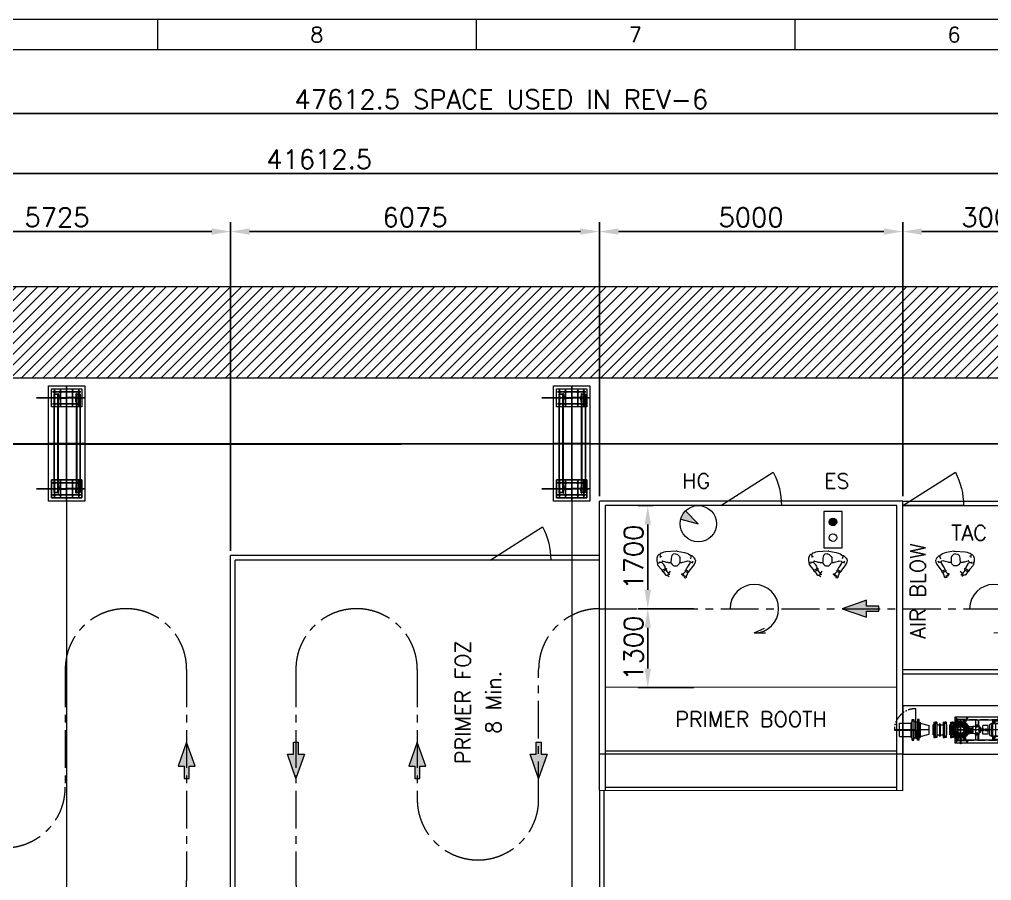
# Model space of a CAD drawing. Header units: millimetres. Extents: x -131970 to 468030, y -148196 to 152489.
# Drawn here: x 80900 to 96917, y 138293 to 152489 of the extents above; entities that cross this region are included whole.
import ezdxf
from ezdxf.enums import TextEntityAlignment as Align
from ezdxf.xclip import XClip

# ---------------------------------------------------------------- set-up
doc = ezdxf.new("R2010")
doc.units = ezdxf.units.MM
doc.header["$LTSCALE"] = 500
doc.header["$XCLIPFRAME"] = 2
for name, pattern in [('BUILDING PLAN$1$CENTER', [2, 1.25, -0.25, 0.25, -0.25]), ('CENTER', [2, 1.25, -0.25, 0.25, -0.25]), ('DASHED', [0.75, 0.5, -0.25]), ('DGN Style 4', [1.6, 0.8, -0.4, 0, -0.4]), ('PHANTOM', [2.5, 1.25, -0.25, 0.25, -0.25, 0.25, -0.25]), ('PHANTOM2', [1.25, 0.625, -0.125, 0.125, -0.125, 0.125, -0.125])]:
    doc.linetypes.add(name, pattern=pattern)
doc.layers.get('0').update_dxf_attribs({"linetype": 'CONTINUOUS'})
doc.layers.get('Defpoints').update_dxf_attribs({"linetype": 'CONTINUOUS'})
for name, color, linetype, lineweight in [('0 CONVEYOR', 42, 'CENTER', 15), ('0 DIMENSION', 1, 'CONTINUOUS', 13), ('0 FAN', 151, 'CONTINUOUS', 13), ('0 PANEL', 110, 'CONTINUOUS', 18), ('0 REF', 8, 'PHANTOM', 9), ('BOTTOM PLAN OF PAINTING LINE$0$0 DOOR', 1, 'CONTINUOUS', 13), ('CEN', 1, 'CENTER', 13), ('fittings', 2, 'CONTINUOUS', 0), ('flange', 8, 'CONTINUOUS', 13), ('PHE', 8, 'PHANTOM2', 0), ('PIPE', 134, 'CONTINUOUS', 13), ('PUMP', 5, 'CONTINUOUS', 0), ('SIDE VIEW PAINTING BOOTH$0$0 PANEL', 110, 'CONTINUOUS', 18), ('TEMPLATE', 7, 'CONTINUOUS', 20), ('valve', 7, 'CONTINUOUS', 0)]:
    doc.layers.add(name, color=color, linetype=linetype, lineweight=lineweight)
for name, color, linetype in [('BUILDING PLAN$0$CL', 1, 'BUILDING PLAN$1$CENTER'), ('BUILDING PLAN$0$DIMTEXT', 7, 'CONTINUOUS'), ('SnT-OTHER', 8, 'CONTINUOUS')]:
    doc.layers.add(name, color=color, linetype=linetype)
doc.styles.add('ROMANS', font='romans.shx')
doc.styles.add('rs', font='romans.shx')
doc.dimstyles.new('ISO-100', dxfattribs={"dimscale": 125, "dimtxt": 2.5, "dimasz": 2.5, "dimexe": 1.25, "dimexo": 0.625, "dimtad": 1, "dimdsep": 46, "dimtxsty": 'rs', "dimcen": 2.5, "dimclrt": 7, "dimadec": 0, "dimazin": 0, "dimtfac": 1, "dimtmove": 0, "dimatfit": 3, "dimfxl": 1, "dimarcsym": 0})

# ---------------------------------------------------------------- blocks, each defined once
blk = doc.blocks.new('*D259')
at = {"layer": '0 DIMENSION', "color": 0, "linetype": 'ByBlock', "lineweight": -2, "transparency": 16777216}
for p, q in [((90455, 144628), (90455, 149149)), ((95455, 144628), (95455, 149149)), ((95143, 148992), (90768, 148992))]:
    blk.add_line(p, q, dxfattribs=at)
at = {"layer": '0 DIMENSION', "color": 0, "linetype": 'ByBlock', "transparency": 16777216}
for points in [[(90768, 149044), (90768, 148940), (90455, 148992)], [(95143, 149044), (95143, 148940), (95455, 148992)]]:
    blk.add_solid(points, dxfattribs=at)
at = {"layer": 'Defpoints', "color": 0, "linetype": 'ByBlock', "transparency": 16777216}
for p in [(90455, 148992), (90455, 144550), (95455, 144550)]:
    blk.add_point(p, dxfattribs=at)
at = {"layer": '0 DIMENSION', "color": 7, "linetype": 'ByBlock', "transparency": 16777216, "insert": (92955, 149227), "char_height": 312.5, "attachment_point": 5, "style": 'rs'}
blk.add_mtext('5000', dxfattribs=at)
blk = doc.blocks.new('*D268')
at = {"layer": '0 DIMENSION', "color": 0, "linetype": 'ByBlock', "lineweight": -2, "transparency": 16777216}
for p, q in [((65033, 148162), (65033, 150105)), ((106645, 146528), (106645, 150105)), ((65345, 149949), (106332, 149949))]:
    blk.add_line(p, q, dxfattribs=at)
at = {"layer": '0 DIMENSION', "color": 0, "linetype": 'ByBlock', "transparency": 16777216}
for points in [[(65345, 150001), (65345, 149897), (65033, 149949)], [(106332, 150001), (106332, 149897), (106645, 149949)]]:
    blk.add_solid(points, dxfattribs=at)
at = {"layer": 'Defpoints', "color": 0, "linetype": 'ByBlock', "transparency": 16777216}
for p in [(106645, 149949), (65033, 148084), (106645, 146450)]:
    blk.add_point(p, dxfattribs=at)
at = {"layer": '0 DIMENSION', "color": 7, "linetype": 'ByBlock', "transparency": 16777216, "insert": (85839, 150183), "char_height": 312.5, "attachment_point": 5, "style": 'rs'}
blk.add_mtext('41612.5', dxfattribs=at)
blk = doc.blocks.new('BUILDING PLAN$0$A$C724942FE')
at = {"layer": 'BUILDING PLAN$0$DIMTEXT', "linetype": 'Continuous', "lineweight": 9}
for p, q in [((0.1, 149.9), (70.1, 149.9)), ((0.1, 149.9), (0.1, 149.3)), ((2.4, 146.8), (30.2, 145.2)), ((32.6, 142.7), (32.6, 74.9)), ((37.6, 142.7), (37.6, 74.9)), ((67.7, 146.8), (39.9, 145.2)), ((70.1, 149.9), (70.1, 149.3)), ((0.1, -0.1), (0.1, 0.6)), ((2.4, 3.1), (30.2, 4.7)), ((32.6, 7.2), (32.6, 74.9)), ((37.6, 7.2), (37.6, 74.9)), ((67.7, 3.1), (39.9, 4.7)), ((70.1, -0.1), (70.1, 0.6)), ((0.1, -0.1), (70.1, -0.1))]:
    blk.add_line(p, q, dxfattribs=at)
for centre, start, end in [((2.6, 149.3), 180, 266.72951), ((30.1, 142.7), 0, 86.72951), ((40.1, 142.7), 93.27049, 180), ((67.6, 149.3), 273.27049, 0), ((2.6, 0.6), 93.27049, 180), ((30.1, 7.2), 273.27049, 0), ((40.1, 7.2), 180, 266.72951), ((67.6, 0.6), 0, 86.72951)]:
    blk.add_arc(centre, 2.5, start, end, dxfattribs=at)
blk = doc.blocks.new('BUILDING PLAN$0$A$C2D5647E8')
for p, q in [((58.2, 299.7), (733.2, 299.7)), ((58.2, 299.7), (58.2, 272.7)), ((58.2, 275.2), (733.2, 275.2)), ((58.2, 272.7), (733.2, 272.7)), ((733.2, 299.7), (733.2, 272.7)), ((58.2, 147.7), (733.2, 147.7)), ((58.2, 120.7), (58.2, 147.7)), ((58.2, 145.2), (733.2, 145.2)), ((733.2, 120.7), (733.2, 147.7)), ((58.2, 120.7), (733.2, 120.7))]:
    blk.add_line(p, q)
at = {"layer": 'BUILDING PLAN$0$CL', "ltscale": 500}
for p, q in [((83.2, 330.9), (83.2, -0.1)), ((708.2, 330.9), (708.2, -0.1))]:
    blk.add_line(p, q, dxfattribs=at)
at = {"layer": 'BUILDING PLAN$0$DIMTEXT', "linetype": 'Continuous', "lineweight": 9, "xscale": 0.8333, "yscale": 0.8333, "zscale": 0.8333}
for p in [(54, 147.7), (679, 147.7)]:
    blk.add_blockref('BUILDING PLAN$0$A$C724942FE', p, dxfattribs=at)
blk = doc.blocks.new('BUILDING PLAN$0$57')
at = {"layer": 'BUILDING PLAN$0$CL', "ltscale": 500}
for p, q in [((4487540, 427196), (4487540, 426731)), ((4487640, 427263), (4487640, 426469)), ((4487740, 427196), (4487740, 426731)), ((4488390, 427263), (4488390, 426663)), ((4489040, 427196), (4489040, 426731)), ((4489140, 427263), (4489140, 426469)), ((4489240, 427196), (4489240, 426731)), ((4487772, 427163), (4487507, 427163)), ((4487772, 427063), (4487507, 427063)), ((4489008, 427163), (4489273, 427163)), ((4489273, 427063), (4489008, 427063)), ((4487440, 426963), (4489340, 426963)), ((4487772, 426863), (4487507, 426863)), ((4489273, 426863), (4489008, 426863)), ((4487772, 426763), (4487507, 426763)), ((4489008, 426763), (4489273, 426763))]:
    blk.add_line(p, q, dxfattribs=at)
at = {"layer": 'BUILDING PLAN$0$DIMTEXT', "linetype": 'Continuous', "lineweight": 9}
for p, q in [((4487640, 427213), (4487640, 427163)), ((4489140, 427213), (4489140, 427163))]:
    blk.add_line(p, q, dxfattribs=at)
at = {"layer": 'BUILDING PLAN$0$DIMTEXT', "color": 4, "lineweight": 20}
blk.add_lwpolyline([(4487440, 427263), (4489340, 427263), (4489340, 426663), (4487440, 426663)], close=True, dxfattribs=at)
at = {"layer": 'BUILDING PLAN$0$DIMTEXT', "linetype": 'Continuous', "lineweight": 9}
for points in [[(4487490, 427213), (4487790, 427213), (4487790, 426713), (4487490, 426713)], [(4488990, 427213), (4489290, 427213), (4489290, 426713), (4488990, 426713)], [(4489290, 427213), (4488990, 427213), (4488990, 426713), (4489290, 426713)]]:
    blk.add_lwpolyline(points, close=True, dxfattribs=at)
for centre in [(4487540, 427163), (4487640, 427163), (4487740, 427163), (4489040, 427163), (4489140, 427163), (4489240, 427163), (4487540, 427063), (4487740, 427063), (4489040, 427063), (4489240, 427063), (4487540, 426863), (4487740, 426863), (4489040, 426863), (4489240, 426863), (4487540, 426763), (4487640, 426763), (4487740, 426763), (4489040, 426763), (4489140, 426763), (4489240, 426763)]:
    blk.add_circle(centre, 15, dxfattribs=at)
at = {"layer": 'BUILDING PLAN$0$DIMTEXT', "linetype": 'Continuous', "lineweight": 9, "xscale": 2.000341124820999, "yscale": 2.000341124820999, "zscale": 2.000341124820999}
for p in [(4487570, 426824), (4489070, 426824)]:
    blk.add_blockref('BUILDING PLAN$0$A$C724942FE', p, dxfattribs=at)
blk = doc.blocks.new('BUILDING PLAN')
at = {"color": 9, "linetype": 'ByBlock', "lineweight": -2}
blk.add_lwpolyline([(76653.2, 0), (76653.2, -34787), (-46749.3, -34807.7), (-46749.3, -20.7)], close=True, dxfattribs=at)
at = {"layer": 'BUILDING PLAN$0$CL', "color": 8, "lineweight": 9, "ltscale": 500}
for p, q in [((-39767.5, 0), (74631.7, 0)), ((-8322.5, 0), (-8322.5, -34801.2)), ((0, 0), (0, -34799.9))]:
    blk.add_line(p, q, dxfattribs=at)
at = {"color": 9, "lineweight": -2, "rotation": 270}
for p in [(-435285.9, 4488390.1), (-426963.4, 4488390.1)]:
    blk.add_blockref('BUILDING PLAN$0$57', p, dxfattribs=at)
at = {"layer": 'BUILDING PLAN$0$DIMTEXT', "linetype": 'Continuous', "lineweight": 9, "xscale": 2.400505369999998, "yscale": 2.400505369999998, "zscale": 2.400505369999998, "rotation": 270}
for p in [(-8816.9, 949.9), (-494.4, 949.9)]:
    blk.add_blockref('BUILDING PLAN$0$A$C2D5647E8', p, dxfattribs=at)
blk = doc.blocks.new('*D261')
at = {"layer": '0 DIMENSION', "color": 0, "linetype": 'ByBlock', "lineweight": -2, "transparency": 16777216}
for p, q in [((95455, 144628), (95455, 149149)), ((98455, 144628), (98455, 149149)), ((98143, 148992), (95768, 148992))]:
    blk.add_line(p, q, dxfattribs=at)
at = {"layer": '0 DIMENSION', "color": 0, "linetype": 'ByBlock', "transparency": 16777216}
for points in [[(95768, 149044), (95768, 148940), (95455, 148992)], [(98143, 149044), (98143, 148940), (98455, 148992)]]:
    blk.add_solid(points, dxfattribs=at)
at = {"layer": 'Defpoints', "color": 0, "linetype": 'ByBlock', "transparency": 16777216}
for p in [(95455, 148992), (95455, 144550), (98455, 144550)]:
    blk.add_point(p, dxfattribs=at)
at = {"layer": '0 DIMENSION', "color": 7, "linetype": 'ByBlock', "transparency": 16777216, "insert": (96955, 149227), "char_height": 312.5, "attachment_point": 5, "style": 'rs'}
blk.add_mtext('3000', dxfattribs=at)
blk = doc.blocks.new('*D262')
at = {"layer": '0 DIMENSION', "color": 0, "linetype": 'ByBlock', "lineweight": -2, "transparency": 16777216}
for p, q in [((84380, 143728), (84380, 149149)), ((90455, 144628), (90455, 149149)), ((90143, 148992), (84693, 148992))]:
    blk.add_line(p, q, dxfattribs=at)
at = {"layer": '0 DIMENSION', "color": 0, "linetype": 'ByBlock', "transparency": 16777216}
for points in [[(84693, 149044), (84693, 148940), (84380, 148992)], [(90143, 149044), (90143, 148940), (90455, 148992)]]:
    blk.add_solid(points, dxfattribs=at)
at = {"layer": 'Defpoints', "color": 0, "linetype": 'ByBlock', "transparency": 16777216}
for p in [(84380, 148992), (90455, 144550), (84380, 143650)]:
    blk.add_point(p, dxfattribs=at)
at = {"layer": '0 DIMENSION', "color": 7, "linetype": 'ByBlock', "transparency": 16777216, "insert": (87418, 149227), "char_height": 312.5, "attachment_point": 5, "style": 'rs'}
blk.add_mtext('6075', dxfattribs=at)
blk = doc.blocks.new('FRAME A1')
at = {"color": 7}
blk.add_lwpolyline([(-874.843704, 11.084145), (-53.843704, 11.084145), (-53.843704, 595.084145), (-874.843704, 595.084145)], close=True, dxfattribs=at)
at = {"layer": 'TEMPLATE'}
for p, q in [((-468.843704, 600.084145), (-468.843704, 595.084145)), ((-416.343704, 600.084145), (-416.343704, 595.084145)), ((-363.843704, 600.084145), (-363.843704, 595.084145))]:
    blk.add_line(p, q, dxfattribs=at)
at = {"layer": 'TEMPLATE', "color": 5}
blk.add_lwpolyline([(-889.843704, 6.084145), (-48.843704, 6.084145), (-48.843704, 600.084145), (-889.843704, 600.084145)], close=True, dxfattribs=at)
at = {"layer": 'TEMPLATE', "ltscale": 50, "style": 'ROMANS'}
for s, p in [('8', (-442.593704, 597.584145)), ('7', (-390.093704, 597.584145)), ('6', (-337.593704, 597.584145))]:
    blk.add_text(s, height=2.5, dxfattribs=at).set_placement(p, align=Align.MIDDLE_CENTER)
blk = doc.blocks.new('*D270')
at = {"layer": '0 DIMENSION', "color": 0, "linetype": 'ByBlock', "lineweight": -2, "transparency": 16777216}
for p, q in [((91344, 144475), (91097, 144475)), ((91253, 143087), (91253, 144162)), ((91344, 142775), (91097, 142775))]:
    blk.add_line(p, q, dxfattribs=at)
at = {"layer": '0 DIMENSION', "color": 0, "linetype": 'ByBlock', "transparency": 16777216}
for points in [[(91201, 144162), (91305, 144162), (91253, 144475)], [(91201, 143087), (91305, 143087), (91253, 142775)]]:
    blk.add_solid(points, dxfattribs=at)
at = {"layer": 'Defpoints', "color": 0, "linetype": 'ByBlock', "transparency": 16777216}
for p in [(91253, 144475), (91422, 144475, -42), (91422, 142775)]:
    blk.add_point(p, dxfattribs=at)
at = {"layer": '0 DIMENSION', "color": 7, "linetype": 'ByBlock', "transparency": 16777216, "insert": (91019, 143625), "char_height": 312.5, "attachment_point": 5, "rotation": 90, "style": 'rs'}
blk.add_mtext('1700', dxfattribs=at)
blk = doc.blocks.new('*D271')
at = {"layer": '0 DIMENSION', "color": 0, "linetype": 'ByBlock', "lineweight": -2, "transparency": 16777216}
for p, q in [((92012, 142775), (91097, 142775)), ((91253, 142462), (91253, 141787)), ((92010, 141475), (91097, 141475))]:
    blk.add_line(p, q, dxfattribs=at)
at = {"layer": '0 DIMENSION', "color": 0, "linetype": 'ByBlock', "transparency": 16777216}
for points in [[(91201, 142462), (91305, 142462), (91253, 142775)], [(91201, 141787), (91305, 141787), (91253, 141475)]]:
    blk.add_solid(points, dxfattribs=at)
at = {"layer": 'Defpoints', "color": 0, "linetype": 'ByBlock', "transparency": 16777216}
for p in [(92090, 142775), (91253, 141475), (92089, 141475)]:
    blk.add_point(p, dxfattribs=at)
at = {"layer": '0 DIMENSION', "color": 7, "linetype": 'ByBlock', "transparency": 16777216, "insert": (91019, 142125), "char_height": 312.5, "attachment_point": 5, "rotation": 90, "style": 'rs'}
blk.add_mtext('1300', dxfattribs=at)
blk = doc.blocks.new('A$C3d7d3225')
at = {"color": 1}
for p, q in [((-287, 169), (-292, 158)), ((-271, 187), (-287, 169)), ((-257, 187), (-271, 187)), ((-257, 187), (-253, 184)), ((-253, 184), (-248, 169)), ((-236, 208), (-252, 189)), ((-248, 169), (-247, 165)), ((-247, 165), (-240, 160)), ((-232, 209), (-236, 208)), ((-211, 217), (-232, 209)), ((-187, 225), (-211, 217)), ((-154, 231), (-187, 225)), ((18, 244), (-154, 231)), ((-54, 170), (-61, 148)), ((-35, 192), (-54, 170)), ((-31, 193), (-35, 192)), ((5, 200), (-31, 193)), ((5, 200), (7, 197)), ((7, 197), (27, 193)), ((31, 244), (18, 244)), ((27, 193), (38, 187)), ((31, 244), (153, 223)), ((38, 187), (72, 157)), ((153, 223), (193, 209)), ((193, 209), (220, 199)), ((220, 199), (264, 165)), ((264, 165), (260, 148)), ((277, 165), (264, 165)), ((277, 165), (284, 160)), ((-292, 158), (-304, 126)), ((-304, 126), (-304, 92)), ((-304, 92), (-302, 78)), ((-302, 78), (-296, 54)), ((-297, 68), (-287, 41)), ((-296, 54), (-291, 25)), ((-291, 25), (-284, 7)), ((-284, 7), (-231, -55)), ((-271, 66), (-257, 55)), ((-263, 47), (-271, 47)), ((-257, 54), (-263, 47)), ((-219, 58), (-257, 54)), ((-249, 157), (-249, 136)), ((-240, 160), (-228, 152)), ((-215, 77), (-219, 58)), ((-219, 58), (-199, 35)), ((-215, 85), (-212, 81)), ((-212, 81), (-203, 78)), ((-203, 78), (-176, 70)), ((-199, 35), (-193, 27)), ((-193, 27), (-191, 23)), ((-191, 23), (-191, 18)), ((-191, 18), (-173, -13)), ((-176, 70), (-146, 62)), ((-146, 62), (-128, 60)), ((-128, 60), (-114, 57)), ((-114, 57), (-76, 57)), ((-76, 57), (-65, 43)), ((-69, 113), (-70, 61)), ((-66, 126), (-69, 113)), ((-61, 148), (-66, 126)), ((-65, 43), (-49, 22)), ((-49, 22), (-34, 7)), ((-34, 7), (-29, 5)), ((-29, 5), (-19, -1)), ((-19, -1), (19, 1)), ((19, 1), (33, 3)), ((33, 3), (37, 5)), ((37, 5), (66, 35)), ((66, 35), (77, 53)), ((72, 157), (78, 137)), ((78, 137), (78, 57)), ((78, 57), (113, 57)), ((113, 57), (126, 60)), ((126, 60), (193, 78)), ((193, 78), (204, 81)), ((204, 81), (235, 80)), ((248, 55), (211, -2)), ((235, 80), (251, 60)), ((260, 148), (251, 117)), ((251, 60), (277, 60)), ((277, 60), (294, 77)), ((280, 55), (288, 50)), ((284, 160), (310, 134)), ((311, 25), (291, -5)), ((310, 134), (315, 126)), ((329, 61), (311, 25)), ((315, 126), (331, 101)), ((332, 94), (329, 61)), ((-231, -55), (-215, -76)), ((-215, -76), (-215, -89)), ((-215, -89), (-209, -94)), ((-178, -54), (-212, -73)), ((-209, -94), (-193, -94)), ((-193, -94), (-191, -105)), ((-183, -84), (-191, -92)), ((-191, -105), (-177, -125)), ((-178, -82), (-183, -84)), ((-161, -37), (-178, -54)), ((-172, -81), (-178, -82)), ((-173, -13), (-169, -25)), ((-164, -73), (-172, -81)), ((-169, -25), (-164, -31)), ((-164, -31), (-161, -37)), ((-154, -73), (-164, -73)), ((-158, -41), (-156, -43)), ((-156, -43), (-149, -45)), ((-153, -66), (-154, -73)), ((-154, -73), (-113, -125)), ((-145, -57), (-153, -66)), ((-149, -45), (-146, -50)), ((-146, -50), (-145, -57)), ((-94, -112), (-76, -86)), ((162, -97), (129, -130)), ((168, -73), (165, -76)), ((165, -76), (165, -94)), ((165, -94), (183, -96)), ((176, -70), (170, -68)), ((178, -68), (176, -70)), ((184, -45), (178, -51)), ((178, -51), (178, -68)), ((178, -68), (215, -85)), ((183, -96), (188, -98)), ((192, -31), (184, -45)), ((188, -98), (208, -108)), ((211, -2), (192, -31)), ((227, -100), (209, -114)), ((215, -85), (220, -88)), ((220, -88), (227, -89)), ((291, -5), (227, -89)), ((227, -89), (227, -100))]:
    blk.add_line(p, q, dxfattribs=at)
for points in [[(-177, -125), (-166, -141), (-164, -146), (-156, -156), (-129, -156)], [(-126, -150), (-129, -154), (-121, -160), (-100, -177)], [(-86, -140), (-113, -140), (-121, -148)], [(-113, -125), (-110, -129), (-94, -112)], [(136, -150), (144, -169)], [(170, -166), (156, -177), (149, -182), (149, -192), (176, -196), (184, -188), (185, -184), (193, -160), (200, -129), (209, -114)]]:
    blk.add_lwpolyline(points, dxfattribs=at)
blk.add_lwpolyline([(132, -137), (133, -148), (114, -148), (109, -142), (109, -134), (129, -130), (129, -133), (133, -136)], close=True, dxfattribs=at)
at = {"layer": 'SnT-OTHER', "color": 1}
blk.add_lwpolyline([(119, -158), (144, -158), (144, -170)], dxfattribs=at)
blk = doc.blocks.new('TOP PLAN OF CONVEYOR$0$A$C4E4907A6')
h = blk.add_hatch(color=256)
h.dxf.hatch_style = 1
h.paths.add_polyline_path([(300, 20), (200, 20), (200, 70), (0, 0), (200, -70), (200, -20), (300, -20)])
blk.add_lwpolyline([(200, -20), (300, -20), (300, 20), (200, 20), (200, 70), (0, 0), (200, -70)], close=True)
blk = doc.blocks.new('125 nb slip-on flange1')
at = {"layer": 'PIPE'}
for p, q in [((-127, 24), (-127, 2)), ((127, 24), (-127, 24)), ((-127, 2), (-93, 2)), ((-108, 26), (-108, 0)), ((-93, 2), (-93, 0)), ((-93, 2), (-93, 0)), ((-93, 0), (93, 0)), ((-82, 36), (82, 36)), ((-82, 24), (-82, 36)), ((82, 24), (82, 36)), ((93, 2), (127, 2)), ((93, 2), (93, 0)), ((93, 2), (93, 0)), ((108, 26), (108, 0)), ((127, 24), (127, 2))]:
    blk.add_line(p, q, dxfattribs=at)
blk = doc.blocks.new('125 nb bellow')
at = {"layer": 'PIPE', "color": 1, "linetype": 'CENTER', "ltscale": 0.1}
for p, q in [((26, 108), (-2, 108)), ((124, 108), (152, 108)), ((26, -108), (-2, -108)), ((124, -108), (152, -108))]:
    blk.add_line(p, q, dxfattribs=at)
at = {"layer": 'valve'}
for p, q in [((0, 127), (0, -127)), ((24, 127), (0, 127)), ((24, -127), (24, 127)), ((65, 82), (24, 82)), ((126, 82), (85, 82)), ((126, 127), (150, 127)), ((126, -127), (126, 127)), ((150, 127), (150, -127)), ((24, -127), (0, -127)), ((65, -82), (24, -82)), ((126, -82), (85, -82)), ((126, -127), (150, -127))]:
    blk.add_line(p, q, dxfattribs=at)
at = {"layer": 'valve', "flags": 128}
for points in [[(65, 90), (65, -90)], [(85, -90), (85, 90)]]:
    blk.add_lwpolyline(points, dxfattribs=at)
at = {"layer": 'valve'}
for centre, start, end in [((75, 90), 0, 180), ((75, -90), 180, 0)]:
    blk.add_arc(centre, 10.5, start, end, dxfattribs=at)
blk = doc.blocks.new('150 nb slip-on flange2')
at = {"layer": 'CEN'}
for p, q in [((-150, 0), (150, 0)), ((-76, 76), (-95, 95)), ((0, -150), (0, 150)), ((76, 76), (95, 95)), ((-76, -76), (-95, -95)), ((76, -76), (95, -95))]:
    blk.add_line(p, q, dxfattribs=at)
blk.add_circle((0, 0), 121, dxfattribs=at)
at = {"layer": 'flange', "color": 134}
for centre, radius in [((0, 0), 140), ((-121, 0), 11.1), ((-85, 85), 11.1), ((0, 0), 85.4), ((0, 121), 11.1), ((85, 85), 11.1), ((121, 0), 11.1), ((-85, -85), 11.1), ((0, -121), 11.1), ((85, -85), 11.1)]:
    blk.add_circle(centre, radius, dxfattribs=at)
blk = doc.blocks.new('150 nb btv3')
at = {"layer": 'CEN'}
for p, q in [((-107, 0), (-134, 0)), ((-76, 76), (-95, 95)), ((76, 76), (95, 95)), ((107, 0), (134, 0)), ((-76, -76), (-95, -95)), ((0, -107), (0, -134)), ((76, -76), (95, -95))]:
    blk.add_line(p, q, dxfattribs=at)
at = {"layer": 'PIPE', "color": 1, "linetype": 'CENTER', "ltscale": 0.25}
for p, q in [((-140, 0), (140, 0)), ((0, -140), (0, 140))]:
    blk.add_line(p, q, dxfattribs=at)
at = {"layer": 'PIPE', "color": 1, "linetype": 'CENTER', "ltscale": 0.35}
blk.add_line((0, 107), (0, 134), dxfattribs=at)
at = {"layer": 'PIPE', "color": 1, "linetype": 'CENTER', "ltscale": 0.25}
blk.add_circle((0, 0), 121, dxfattribs=at)
at = {"layer": 'PIPE'}
blk.add_circle((121, 0), 11.1, dxfattribs=at)
at = {"layer": 'valve', "flags": 128}
blk.add_lwpolyline([(-2, 140), (-2, 230), (2, 230), (2, 140)], dxfattribs=at)
at = {"layer": 'valve'}
for centre, radius in [((0, 0), 140), ((-121, 0), 11.1), ((-85, 85), 11.1), ((0, 0), 84.2), ((0, 121), 11.1), ((85, 85), 11.1), ((-85, -85), 11.1), ((0, -121), 11.1), ((85, -85), 11.1)]:
    blk.add_circle(centre, radius, dxfattribs=at)
blk = doc.blocks.new('200 nb red 200x125')
at = {"layer": 'CEN'}
blk.add_line((152, 0), (0, 0), dxfattribs=at)
at = {"layer": 'fittings'}
for p, q in [((0, 109.55), (152, 70.65)), ((0, 109.55), (0, -109.55)), ((152, -70.65), (152, 70.65)), ((0, -109.55), (152, -70.65))]:
    blk.add_line(p, q, dxfattribs=at)
blk = doc.blocks.new('200 nb btv1')
at = {"layer": 'valve'}
for p, q in [((0, 134.95), (0, 0)), ((28.6, 134.95), (0, 134.95)), ((0, -134.95), (0, 0)), ((28.6, -134.95), (28.6, 134.95)), ((31.4, 134.95), (60, 134.95)), ((31.4, -134.95), (31.4, 134.95)), ((60, 134.95), (60, 0)), ((60, -134.95), (60, 0)), ((28.6, -134.95), (0, -134.95)), ((31.4, -134.95), (60, -134.95))]:
    blk.add_line(p, q, dxfattribs=at)
at = {"layer": 'valve', "color": 252, "linetype": 'PHANTOM', "ltscale": 0.2}
blk.add_lwpolyline([(31.5, 0), (28.5, 0), (28.5, -350), (31.5, -350), (31.5, 0)], close=True, dxfattribs=at)
at = {"layer": 'valve', "flags": 128}
blk.add_lwpolyline([(30, 1.5), (30, -1.5), (380, -1.5), (380, 1.5), (30, 1.5)], close=True, dxfattribs=at)
at = {"layer": 'valve', "color": 252, "linetype": 'PHANTOM', "ltscale": 0.2}
blk.add_arc((30, 0), 350, 269.754448, 0.245552, dxfattribs=at)
blk = doc.blocks.new('200 nb slip-on flange1')
at = {"layer": 'CEN'}
for p, q in [((-149, 31), (-149, 0)), ((149, 31), (149, 0))]:
    blk.add_line(p, q, dxfattribs=at)
at = {"layer": 'flange', "color": 134}
for p, q in [((-171, 29), (-171, 2)), ((171, 29), (-171, 29)), ((-171, 2), (-135, 2)), ((-135, 2), (-135, 0)), ((-135, 2), (-135, 0)), ((-135, 0), (135, 0)), ((-123, 44), (123, 44)), ((-123, 29), (-123, 44)), ((123, 29), (123, 44)), ((171, 2), (135, 2)), ((135, 2), (135, 0)), ((135, 2), (135, 0)), ((171, 29), (171, 2))]:
    blk.add_line(p, q, dxfattribs=at)
blk = doc.blocks.new('dasdasda')
at = {"layer": 'PUMP'}
for p, q in [((-40, 168), (-90, 218)), ((-40, -167), (-40, 168)), ((245, 168), (245, 56)), ((290, 168), (290, 80)), ((295, 168), (295, 80)), ((533, -167), (533, 168)), ((578, 152), (578, 168)), ((583, 152), (583, 168)), ((700, -167), (700, 168)), ((704, -167), (704, 168)), ((825, 218), (775, 168)), ((-114, 108), (-140, 108)), ((-140, -93), (-140, 93)), ((-138, 93), (-140, 93)), ((-138, 93), (-140, 93)), ((-138, 93), (-138, 127)), ((-116, 127), (-138, 127)), ((-116, 127), (-116, -127)), ((-116, 50), (-47, 38)), ((-84, 0), (-106, 0)), ((-59, 59), (-75, 75)), ((-50, 80), (-7, 80)), ((-50, 80), (-50, 38)), ((-40, 80), (-40, 45)), ((-37, 47), (-7, 79)), ((0, 84), (0, 106)), ((7, 80), (50, 80)), ((37, 47), (7, 79)), ((40, 80), (40, 45)), ((50, 80), (50, 33)), ((57, 75), (50, 75)), ((57, 75), (57, 20)), ((57, 20), (57, 35)), ((57, 35), (67, 35)), ((59, 59), (75, 75)), ((63, 69), (198, 55)), ((63, 49), (183, 36)), ((67, 35), (67, -35)), ((67, 25), (77, 25)), ((77, 30), (77, -30)), ((77, 30), (87, 30)), ((84, 0), (106, 0)), ((87, 30), (87, -30)), ((87, 25), (153, 25)), ((153, 30), (153, -30)), ((153, 30), (163, 30)), ((163, 30), (163, -30)), ((163, 25), (188, 25)), ((188, 31), (188, -31)), ((198, 55), (198, -55)), ((198, 55), (203, 55)), ((203, 55), (203, -55)), ((251, 13), (251, -12)), ((323, 45), (323, -45)), ((328, 40), (323, 40)), ((328, 40), (328, -40)), ((333, 19), (328, 19)), ((333, 19), (333, -19)), ((383, 12), (333, 12)), ((364, -70), (364, 70)), ((452, 70), (364, 70)), ((383, 12), (383, -12)), ((425, 12), (398, 12)), ((398, 12), (398, -12)), ((398, 12), (398, -12)), ((398, 12), (409, 12)), ((409, 12), (472, 12)), ((452, -70), (452, 70)), ((472, 19), (472, -19)), ((472, 19), (477, 19)), ((477, 73), (477, -73)), ((502, 98), (507, 98)), ((507, 108), (739, 108)), ((507, 108), (507, -108)), ((578, -102), (578, 102)), ((583, -102), (583, 102)), ((739, 108), (739, -108)), ((739, 98), (766, 98)), ((791, 73), (791, -73)), ((791, 35), (791, -35)), ((-138, -93), (-140, -93)), ((-138, -93), (-140, -93)), ((-114, -108), (-140, -108)), ((-138, -127), (-138, -93)), ((-116, -127), (-138, -127)), ((-116, -50), (-47, -38)), ((-59, -59), (-75, -75)), ((-50, -38), (-50, -80)), ((-50, -80), (-7, -80)), ((-40, -45), (-40, -80)), ((-37, -47), (-7, -79)), ((0, -84), (0, -106)), ((37, -47), (7, -79)), ((7, -80), (50, -80)), ((40, -45), (40, -80)), ((50, -33), (50, -80)), ((57, -75), (50, -75)), ((57, -20), (57, -75)), ((57, -35), (67, -35)), ((59, -59), (75, -75)), ((63, -49), (183, -36)), ((63, -69), (198, -55)), ((67, -25), (77, -25)), ((77, -30), (87, -30)), ((87, -25), (153, -25)), ((153, -30), (163, -30)), ((163, -25), (188, -25)), ((198, -55), (203, -55)), ((237, -70), (277, -70)), ((245, -56), (245, -167)), ((252, -58), (252, -55)), ((257, -50), (257, -90)), ((262, -58), (262, -54)), ((290, -167), (290, -80)), ((295, -80), (295, -167)), ((328, -40), (323, -40)), ((333, -19), (328, -19)), ((383, -12), (333, -12)), ((452, -70), (364, -70)), ((425, -12), (398, -12)), ((398, -12), (409, -12)), ((409, -12), (472, -12)), ((472, -19), (477, -19)), ((502, -98), (507, -98)), ((739, -108), (507, -108)), ((578, -167), (578, -152)), ((583, -167), (583, -152)), ((739, -98), (766, -98)), ((-40, -167), (-90, -217)), ((775, -167), (825, -217))]:
    blk.add_line(p, q, dxfattribs=at)
at = {"layer": 'PUMP', "color": 1}
for p, q in [((-85, 178), (-85, 128)), ((-85, 178), (85, 178)), ((-60, 166), (-60, 139)), ((60, 166), (60, 139)), ((85, 178), (85, 128)), ((124, 193), (96, 193)), ((110, 178), (110, 207)), ((639, 193), (611, 193)), ((625, 178), (625, 207)), ((-85, 128), (85, 128)), ((-46, 153), (-74, 153)), ((74, 153), (46, 153)), ((300, 80), (245, 80)), ((245, 80), (245, -80)), ((284, 55), (256, 55)), ((270, 69), (270, 41)), ((300, 80), (300, -80)), ((572, 127), (544, 127)), ((558, 141), (558, 113)), ((676, 127), (648, 127)), ((662, 141), (662, 113)), ((-85, -127), (85, -127)), ((-85, -177), (-85, -127)), ((-46, -152), (-74, -152)), ((-60, -166), (-60, -139)), ((74, -152), (46, -152)), ((60, -166), (60, -139)), ((85, -177), (85, -127)), ((300, -80), (245, -80)), ((284, -55), (256, -55)), ((270, -41), (270, -69)), ((572, -127), (544, -127)), ((558, -141), (558, -113)), ((676, -127), (648, -127)), ((662, -141), (662, -113)), ((-85, -177), (85, -177)), ((124, -192), (96, -192)), ((110, -178), (110, -207)), ((639, -192), (611, -192)), ((625, -178), (625, -207))]:
    blk.add_line(p, q, dxfattribs=at)
at = {"layer": 'PUMP', "linetype": 'CENTER', "ltscale": 0.01}
for p, q in [((843, 0), (-140, 0)), ((0, 92), (0, -92)), ((780, 108), (507, 108))]:
    blk.add_line(p, q, dxfattribs=at)
at = {"layer": 'PUMP', "ltscale": 0.5}
for p, q in [((121, 0), (-121, 0)), ((-94, 0), (94, 0)), ((0, -121), (0, 121)), ((0, -94), (0, 94))]:
    blk.add_line(p, q, dxfattribs=at)
at = {"layer": 'PUMP', "flags": 128}
for points in [[(825, 0), (825, -217), (-90, -217), (-90, 218), (825, 218), (825, 0)], [(775, 0), (775, -167), (-40, -167), (-40, 168), (775, 168), (775, 0)]]:
    blk.add_lwpolyline(points, dxfattribs=at)
at = {"layer": 'PUMP', "linetype": 'DASHED', "ltscale": 0.5}
blk.add_lwpolyline([(780, 0), (780, -172), (-45, -172), (-45, 173), (780, 173), (780, 0)], dxfattribs=at)
at = {"layer": 'PUMP', "color": 1, "flags": 128}
for points in [[(533, 152), (687, 152), (687, 102), (533, 102), (533, 152)], [(533, -152), (687, -152), (687, -102), (533, -102), (533, -152)]]:
    blk.add_lwpolyline(points, close=True, dxfattribs=at)
at = {"layer": 'PUMP', "color": 1}
for centre, radius in [((-60, 153), 9), ((-60, 153), 8), ((60, 153), 9), ((60, 153), 8), ((110, 193), 8), ((625, 193), 8), ((270, 55), 9), ((270, 55), 8), ((558, 127), 9), ((558, 127), 8), ((662, 127), 9), ((662, 127), 8), ((-60, -152), 9), ((-60, -152), 8), ((60, -152), 9), ((60, -152), 8), ((270, -55), 9), ((270, -55), 8), ((558, -127), 9), ((558, -127), 8), ((662, -127), 9), ((662, -127), 8), ((110, -192), 8), ((625, -192), 8)]:
    blk.add_circle(centre, radius, dxfattribs=at)
at = {"layer": 'PUMP'}
for centre, radius in [((0, 0), 114), ((-95, 0), 9.5), ((-67, 67), 9.5), ((0, 0), 60), ((0, 0), 58), ((0, 95), 9.5), ((67, 67), 9.5), ((95, 0), 9.5), ((251, 0), 5), ((-67, -67), 9.5), ((0, -95), 9.5), ((67, -67), 9.5), ((257, -70), 12.5)]:
    blk.add_circle(centre, radius, dxfattribs=at)
at = {"layer": 'PUMP', "ltscale": 0.5}
blk.add_circle((0, 0), 95.2, dxfattribs=at)
at = {"layer": 'PUMP', "color": 1}
for centre, start, end in [((110, 193), 167.7117, 106.4066), ((625, 193), 167.7117, 106.4066), ((110, -192), 253.5934, 192.2883), ((625, -192), 253.5934, 192.2883)]:
    blk.add_arc(centre, 7.21, start, end, dxfattribs=at)
at = {"layer": 'PUMP'}
for centre, radius, start, end in [((0, 73), 10, 42.8049, 137.1951), ((65, 78), 8.47, 198.8223, 261.056), ((65, 58), 8.47, 198.8223, 261.056), ((183, 31), 5, 0, 79.2157), ((241, -214), 272, 72.3872, 98.141), ((502, 73), 25, 90, 180), ((766, 73), 25, 0, 90), ((0, -72), 10, 222.8049, 317.1951), ((65, -58), 8.47, 98.944, 161.1777), ((65, -78), 8.47, 98.944, 161.1777), ((183, -31), 5, 280.7843, 0), ((241, 214), 272, 261.859, 287.6128), ((502, -73), 25, 180, 270), ((766, -73), 25, 270, 0)]:
    blk.add_arc(centre, radius, start, end, dxfattribs=at)
blk = doc.blocks.new('A$Cdb542a08')
at = {"layer": '0 DIMENSION'}
blk.add_3dface([(-2053, 398), (-53, 398), (-53, -402), (-2053, -402)], dxfattribs=at)
at = {"layer": 'PHE', "color": 136, "linetype": 'Continuous'}
for p, q in [((-190, -110), (-190, 110)), ((0, 110), (-190, 110)), ((0, -110), (0, 110)), ((0, -110), (-190, -110))]:
    blk.add_line(p, q, dxfattribs=at)
at = {"layer": 'PHE', "color": 1, "linetype": 'DGN Style 4'}
blk.add_line((0, 0), (-190, 0), dxfattribs=at)
at = {"xscale": -1}
blk.add_blockref('dasdasda', (-1005, 0, 0), dxfattribs=at)
at = {"layer": 'CEN', "xscale": -1, "rotation": 180}
blk.add_blockref('150 nb slip-on flange2', (-1005, 0), dxfattribs=at)
at = {"layer": 'CEN', "xscale": -1}
blk.add_blockref('200 nb red 200x125', (-338, 0), dxfattribs=at)
at = {"layer": 'flange', "color": 134, "xscale": -1, "rotation": 90}
blk.add_blockref('200 nb slip-on flange1', (-294, 0), dxfattribs=at)
at = {"layer": 'flange', "color": 134, "extrusion": (0, 0, -1), "xscale": -1, "rotation": 90}
blk.add_blockref('200 nb slip-on flange1', (234, 0), dxfattribs=at)
at = {"layer": 'PIPE', "color": 1, "linetype": 'CENTER', "ltscale": 0.25, "xscale": -1, "rotation": 180}
blk.add_blockref('150 nb btv3', (-1005, 0), dxfattribs=at)
at = {"layer": 'PIPE', "xscale": -1, "rotation": 270}
for p in [(-865, 0), (-590, 0)]:
    blk.add_blockref('125 nb slip-on flange1', p, dxfattribs=at)
at = {"layer": 'PIPE', "extrusion": (0, 0, -1), "xscale": -1, "rotation": 270}
blk.add_blockref('125 nb slip-on flange1', (741, 0), dxfattribs=at)
at = {"layer": 'valve', "xscale": -1, "rotation": 180}
for name, p in [('200 nb btv1', (-294, 0)), ('125 nb bellow', (-740, 0))]:
    blk.add_blockref(name, p, dxfattribs=at)
blk = doc.blocks.new('*D280')
at = {"layer": '0 DIMENSION', "color": 0, "linetype": 'ByBlock', "lineweight": -2, "transparency": 16777216}
for p, q in [((78655, 144628), (78655, 149149)), ((84380, 143728), (84380, 149149)), ((78968, 148992), (84068, 148992))]:
    blk.add_line(p, q, dxfattribs=at)
at = {"layer": '0 DIMENSION', "color": 0, "linetype": 'ByBlock', "transparency": 16777216}
for points in [[(78968, 149044), (78968, 148940), (78655, 148992)], [(84068, 149044), (84068, 148940), (84380, 148992)]]:
    blk.add_solid(points, dxfattribs=at)
at = {"layer": 'Defpoints', "color": 0, "linetype": 'ByBlock', "transparency": 16777216}
for p in [(84380, 148992), (78655, 144550), (84380, 143650)]:
    blk.add_point(p, dxfattribs=at)
at = {"layer": '0 DIMENSION', "color": 7, "linetype": 'ByBlock', "transparency": 16777216, "insert": (81518, 149227), "char_height": 312.5, "attachment_point": 5, "style": 'rs'}
blk.add_mtext('5725', dxfattribs=at)
blk = doc.blocks.new('A$Cd1d05c5d')
at = {"layer": '0 CONVEYOR'}
for points in [[(10722, 5820, -0.414214), (9722, 4820), (8172, 4820)], [(14772, 4820), (13522, 4820, -0.414214), (12522, 5820), (12522, 5820)]]:
    blk.add_lwpolyline(points, format="xyb", dxfattribs=at)
blk = doc.blocks.new('HG')
at = {"linetype": 'ByBlock'}
h = blk.add_hatch(color=6, dxfattribs=at)
h.dxf.hatch_style = 1
h.paths.add_polyline_path([(-212, 212, 0.131652), (-290, 78), (0, 0)])
at = {"color": 6, "linetype": 'ByBlock'}
for p in [(-212, 212), (-290, 78)]:
    blk.add_line(p, (0, 0), dxfattribs=at)
blk.add_circle((0, 0), 300, dxfattribs=at)
blk = doc.blocks.new('ES')
at = {"linetype": 'ByBlock'}
h = blk.add_hatch(color=6, dxfattribs=at)
h.dxf.hatch_style = 1
h.paths.add_polyline_path([(-62, 0, 1), (62, 0, 1)])
at = {"color": 6, "linetype": 'ByBlock'}
blk.add_lwpolyline([(-170, -149), (430, -149), (430, 151), (-170, 151)], close=True, dxfattribs=at)
for centre in [(0, 0), (260, 0)]:
    blk.add_circle(centre, 62.5, dxfattribs=at)
blk = doc.blocks.new('*D326')
at = {"layer": '0 DIMENSION', "color": 0, "linetype": 'ByBlock', "lineweight": -2, "transparency": 16777216}
for p, q in [((65033, 149614), (65033, 151094)), ((112645, 145578), (112645, 151094)), ((65345, 150938), (112332, 150938))]:
    blk.add_line(p, q, dxfattribs=at)
at = {"layer": '0 DIMENSION', "color": 0, "linetype": 'ByBlock', "transparency": 16777216}
for points in [[(65345, 150990), (65345, 150886), (65033, 150938)], [(112332, 150990), (112332, 150886), (112645, 150938)]]:
    blk.add_solid(points, dxfattribs=at)
at = {"layer": 'Defpoints', "color": 0, "linetype": 'ByBlock', "transparency": 16777216}
for p in [(112645, 150938), (65033, 149536), (112645, 145500)]:
    blk.add_point(p, dxfattribs=at)
at = {"layer": '0 DIMENSION', "color": 7, "linetype": 'ByBlock', "transparency": 16777216, "insert": (88839, 151172), "char_height": 312.5, "attachment_point": 5, "style": 'rs'}
blk.add_mtext('47612.5 SPACE USED IN REV-6', dxfattribs=at)

msp = doc.modelspace()

# ---------------------------------------------------------------- hatches: boundary and pattern name
at = {"layer": '0 REF', "linetype": 'Continuous'}
h = msp.add_hatch(dxfattribs=at)
h.set_pattern_fill('ANSI31', color=256, scale=1000)
h.set_pattern_definition([(45, (156491.94, 131983.51), (-88.38835, 88.38835), [])])
h.paths.add_polyline_path([(106645, 148083.513), (65032.5, 148083.513), (65032.5, 146583.513), (106645, 146583.513)])

# ---------------------------------------------------------------- linework, layer by layer
msp.add_lwpolyline([(106645, 148083.513), (65032.5, 148083.513), (65032.5, 146583.513), (106645, 146583.513)], close=True, dxfattribs=at)

# ---------------------------------------------------------------- dimensions: what is measured, and where the dimension line sits
at = {"layer": '0 DIMENSION', "linetype": 'ByBlock'}
for base, p1, p2, picture, middle in [((106645, 149949.008), (65032.5, 148083.513), (106645, 146450.189), '*D268', (85838.75, 150183.383)), ((90455.056, 148992.309), (95455.056, 144549.812), (90455.056, 144549.812), '*D259', (92955.056, 149226.684))]:
    dim = msp.add_linear_dim(base=base, p1=p1, p2=p2, angle=180, dimstyle='ISO-100', dxfattribs=at)
    dim.commit()
    dim.dimension.update_dxf_attribs({"geometry": picture, "text_midpoint": middle})

# ---------------------------------------------------------------- next in the draw order: block references
ref = msp.add_blockref('BUILDING PLAN', (90000, 145500), dxfattribs=at)
XClip(ref).set_block_clipping_path([(-40296.2847446482, -27160.9180562167), (34674.8181025925, 6489.0819437833)])

# ---------------------------------------------------------------- next in the draw order: linework, layer by layer
at = {"layer": '0 CONVEYOR'}
for p, q in [((83655.056, 141774.812), (83655.056, 138293.189)), ((85455.056, 141774.812), (85455.056, 138293.189))]:
    msp.add_line(p, q, dxfattribs=at)
for points in [[(90455.056, 142774.812), (102428.897, 142774.812, -0.414213562), (103428.897, 141774.812), (103428.897, 132513.189, -0.414213562), (102428.897, 131513.189), (101928.423, 131513.189, -0.414213562), (100928.423, 132513.189), (100928.423, 135013.189, 0.414213562), (99928.423, 136013.189), (99928.423, 136013.189, 0.414213562), (98928.423, 135013.189), (98928.423, 132513.189, -0.414213562), (97928.423, 131513.189), (78645.896, 131513.189, -0.131652498), (78145.896, 131647.164), (78090.382, 131679.214, 0.131652498), (77590.382, 131813.189), (76730.056, 131813.189)], [(83655.056, 141774.812, 0.414213562), (82655.056, 142774.812, 0.414213562), (81655.056, 141774.812), (81655.056, 139833.189, -0.414213562), (80655.056, 138833.189, -0.414213562), (79655.056, 139833.189), (79655.056, 141774.812, 0.414213562), (78655.056, 142774.812)], [(85455.056, 141774.812, -0.414213562), (86455.056, 142774.812, -0.414213562), (87455.056, 141774.812), (87455.056, 139633.189, 0.414213562), (88455.056, 138633.189, 0.414213562), (89455.056, 139633.189), (89455.056, 141774.812, -0.414213562), (90455.056, 142774.812)]]:
    msp.add_lwpolyline(points, format="xyb", dxfattribs=at)
at = {"layer": '0 DIMENSION', "linetype": 'ByBlock'}
for q in [(93174.601, 142454.525), (93192.749, 142374.812)]:
    msp.add_line((93008.605, 142374.812), q, dxfattribs=at)
for centre in [(93008.605, 142774.812), (96955.056, 142774.812)]:
    msp.add_arc(centre, 400, 270, 180, dxfattribs=at)
at = {"layer": '0 FAN', "linetype": 'ByBlock'}
for p, q in [((90455.056, 143649.812), (84380.056, 143649.812)), ((84380.056, 138093.189), (84380.056, 143649.812)), ((90455.056, 143574.812), (84455.056, 143574.812)), ((84455.056, 138093.189), (84455.056, 143574.812)), ((90455.056, 139778.882), (90455.056, 138093.189)), ((90530.056, 139778.882), (90530.056, 138093.189))]:
    msp.add_line(p, q, dxfattribs=at)
at = {"layer": 'BOTTOM PLAN OF PAINTING LINE$0$0 DOOR'}
for points in [[(93321.081, 145024.812, -0.120385932), (93455.056, 144474.812), (92455.056, 144474.812)], [(96321.081, 145024.812, -0.120385932), (96455.056, 144474.812), (95455.056, 144474.812)], [(89521.082, 144124.812, -0.120385932), (89655.056, 143574.812), (88655.056, 143574.812)]]:
    msp.add_lwpolyline(points, format="xyb", close=True, dxfattribs=at)
at = {"layer": 'SIDE VIEW PAINTING BOOTH$0$0 PANEL'}
for p, q in [((90455.056, 139778.882), (90455.056, 144549.812)), ((95455.056, 144549.812), (90455.056, 144549.812)), ((90555.056, 139778.8), (90555.056, 144474.812)), ((95355.056, 144474.812), (90555.056, 144474.812)), ((95355.056, 139774.837), (95355.056, 144474.812)), ((95455.056, 139774.754), (95455.056, 144549.812)), ((95455.056, 144549.812), (98455.056, 144549.812)), ((95455.056, 144474.812), (98455.056, 144474.812)), ((95455.443, 141774.812), (98455.443, 141774.812)), ((95455.443, 141699.812), (98455.443, 141699.812)), ((95355.056, 141474.812), (90555.056, 141478.825)), ((95455.056, 140374.754), (90455.056, 140378.882)), ((95354.454, 140424.812), (90554.454, 140428.825)), ((95354.454, 139824.812), (90554.454, 139828.825)), ((95455.056, 139774.754), (90455.056, 139778.882))]:
    msp.add_line(p, q, dxfattribs=at)

# ---------------------------------------------------------------- next in the draw order: block references
at = {"xscale": -1}
msp.add_blockref('A$Cdb542a08', (95402.056, 140776.754), dxfattribs=at)
at = {"layer": '0 DIMENSION', "linetype": 'ByBlock', "xscale": 100, "yscale": 100}
msp.add_blockref('FRAME A1', (130059.189, 92480.667), dxfattribs=at)
at = {"layer": '0 DIMENSION', "linetype": 'ByBlock'}
for name, p in [('HG', (92085.652, 144174.812)), ('A$Cd1d05c5d', (72932.556, 132473.189))]:
    msp.add_blockref(name, p, dxfattribs=at)
at = {"layer": '0 DIMENSION', "linetype": 'ByBlock', "rotation": 270}
msp.add_blockref('ES', (94303.69, 144206.46), dxfattribs=at)
at = {"layer": '0 DIMENSION', "color": 6}
for p in [(91705.056, 143481.022), (94205.056, 143481.022)]:
    msp.add_blockref('A$C3d7d3225', p, dxfattribs=at)
at = {"layer": '0 DIMENSION', "color": 6, "xscale": -1}
msp.add_blockref('A$C3d7d3225', (96327.641, 143481.022), dxfattribs=at)
at = {"layer": '0 DIMENSION', "color": 3, "xscale": 2, "yscale": 2, "zscale": 2}
msp.add_blockref('TOP PLAN OF CONVEYOR$0$A$C4E4907A6', (94457.443, 142774.812), dxfattribs=at)
at = {"layer": '0 DIMENSION', "color": 3, "yscale": 2, "zscale": 2, "rotation": 270}
for p, xscale in [((83655.056, 140576.875), 2), ((85455.056, 139976.875), -2), ((87455.056, 140576.875), 2), ((89455.056, 139976.875), -2)]:
    msp.add_blockref('TOP PLAN OF CONVEYOR$0$A$C4E4907A6', p, dxfattribs=dict(at, xscale=xscale))

# ---------------------------------------------------------------- next in the draw order: texts
at = {"layer": '0 PANEL', "color": 7, "style": 'ROMANS'}
for s, p in [('HG', (92051.672, 144880.83)), ('ES', (94368.937, 144880.83)), ('TAC RAG', (96955.056, 144024.812)), ('PRIMER BOOTH', (92955.056, 140952.674))]:
    msp.add_text(s, height=250, dxfattribs=at).set_placement(p, align=Align.MIDDLE)
for s, p in [('AIR BLOW', (95702.096, 143065.265)), ('PRIMER FOZ', (88205.056, 141230.766)), ('8 Min.', (88705.056, 141230.766))]:
    msp.add_text(s, height=250, rotation=90, dxfattribs=at).set_placement(p, align=Align.MIDDLE)

# ---------------------------------------------------------------- next in the draw order: dimensions: what is measured, and where the dimension line sits
at = {"layer": '0 DIMENSION', "linetype": 'ByBlock'}
dim = msp.add_linear_dim(base=(112645, 150938.018), p1=(65032.5, 149535.557), p2=(112645, 145500), text='<> SPACE USED IN REV-6', dimstyle='ISO-100', dxfattribs=at)
dim.commit()
dim.dimension.update_dxf_attribs({"geometry": '*D326', "text_midpoint": (88838.75, 151172.393)})
for p1, angle, picture, middle in [((78655.056, 144549.812), 0, '*D280', (81517.556, 149226.684)), ((90455.056, 144549.812), 180, '*D262', (87417.556, 149226.684))]:
    dim = msp.add_linear_dim(base=(84380.056, 148992.309), p1=p1, p2=(84380.056, 143649.812), angle=angle, dimstyle='ISO-100', override={"dimdec": 0, "dimtmove": 1}, dxfattribs=at)
    dim.commit()
    dim.dimension.update_dxf_attribs({"geometry": picture, "text_midpoint": middle})
for base, p1, p2, angle, picture, middle in [((95455.056, 148992.309), (98455.056, 144549.811), (95455.056, 144549.812), 180, '*D261', (96955.056, 149226.684)), ((91253.223, 144474.812, 41.699), (91422.481, 142774.812, 41.699), (91422.481, 144474.812), 90, '*D270', (91018.848, 143624.812, 41.699)), ((91253.223, 141474.813), (92089.627, 142774.812), (92088.548, 141474.813), 270, '*D271', (91018.848, 142124.812))]:
    dim = msp.add_linear_dim(base=base, p1=p1, p2=p2, angle=angle, dimstyle='ISO-100', dxfattribs=at)
    dim.commit()
    dim.dimension.update_dxf_attribs({"geometry": picture, "text_midpoint": middle})

doc.saveas('drawing.dxf')
